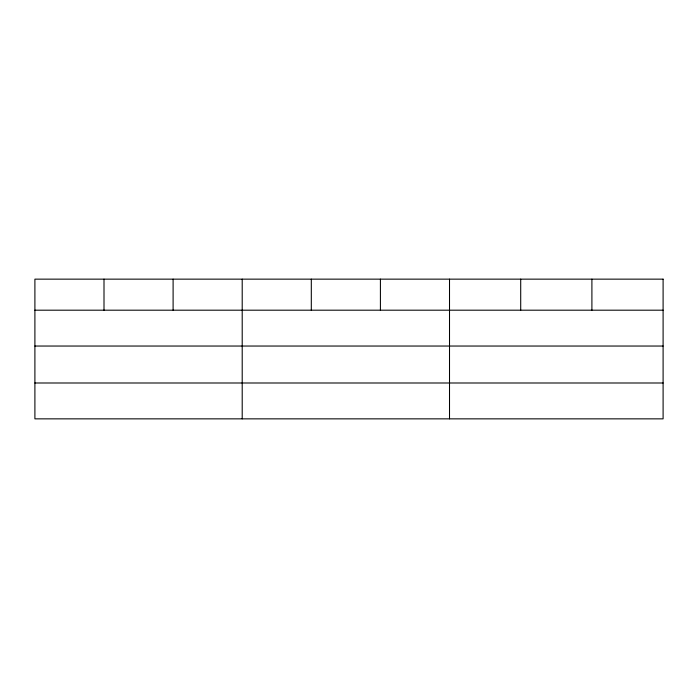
<?xml version="1.0" encoding="UTF-8"?>
<svg xmlns="http://www.w3.org/2000/svg" width="698" height="698" viewBox="0 0 698 698"><rect width="100%" height="100%" fill="white"/><g stroke="black" fill="none" stroke-linecap="round" stroke-linejoin="round"><path stroke-width="1.05" d="M34.9 310.191L663.1 310.191M34.9 346.042L663.1 346.042M34.9 382.993L663.1 382.993M591.904 279.148L591.904 310.191M520.708 279.148L520.708 310.191M449.512 279.148L449.512 418.852M380.41 279.148L380.41 310.191M311.308 279.148L311.308 310.191M242.206 279.148L242.206 418.852M173.104 279.148L173.104 310.191M104.002 279.148L104.002 310.191M663.1 279.148L34.9 279.148L34.9 418.852L663.1 418.852L663.1 279.148"/></g></svg>
